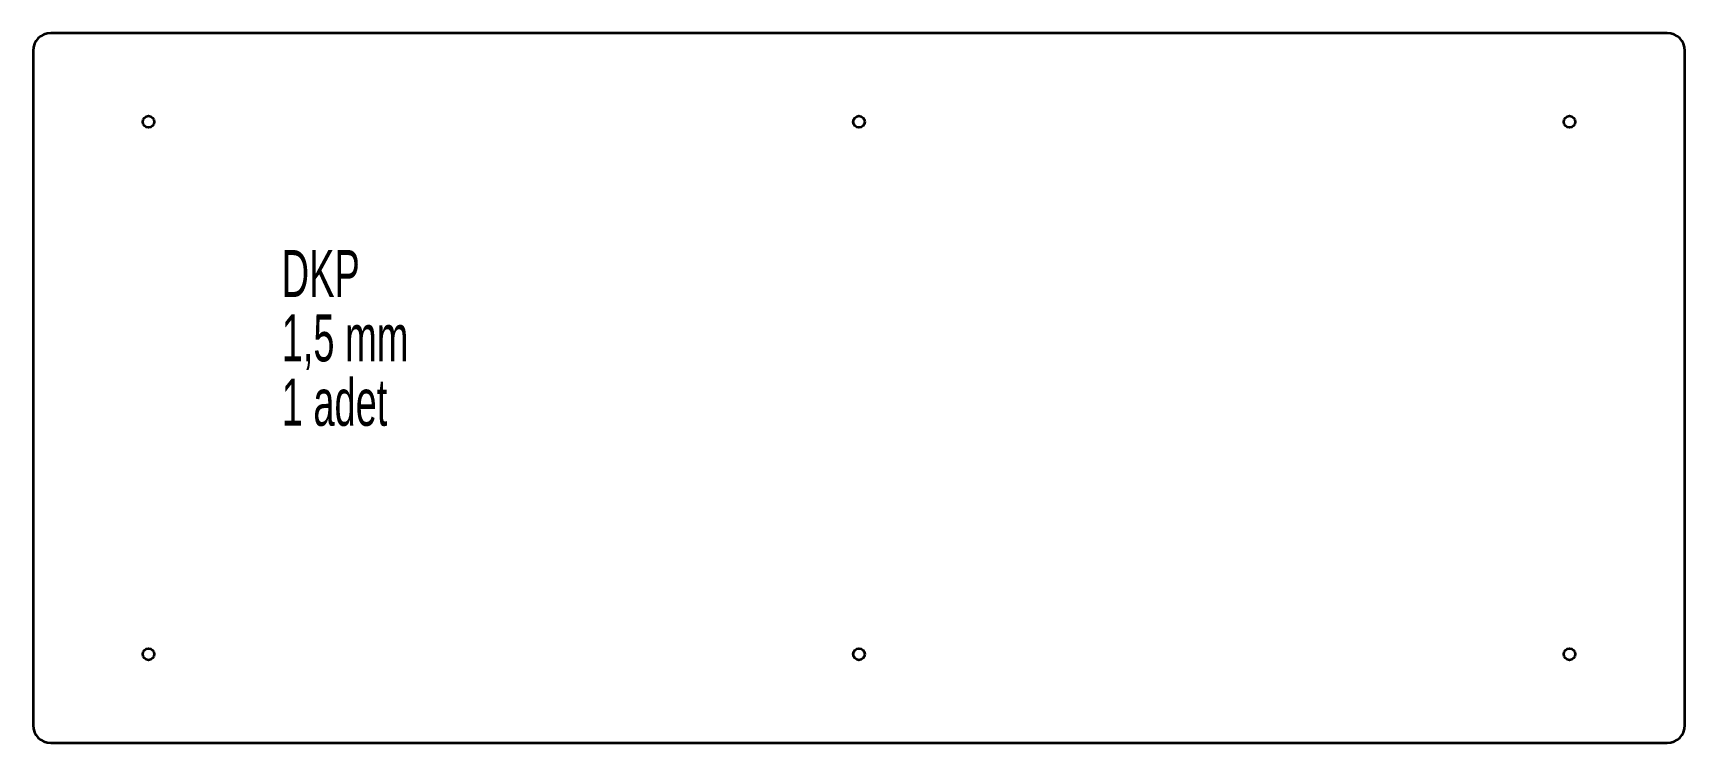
# Model space of a CAD drawing. Header units: millimetres. Extents: x -304 to 626, y -122 to 278.
import ezdxf

# ---------------------------------------------------------------- set-up
doc = ezdxf.new("R2010")
doc.units = ezdxf.units.MM
doc.styles.add('SLDTEXTSTYLE0', font='TXT', dxfattribs={"width": 0.605})

# ---------------------------------------------------------------- blocks, each defined once
blk = doc.blocks.new('SW_NOTE_0')
at = {"color": 0, "linetype": 'Continuous', "lineweight": 0, "char_height": 26.458, "attachment_point": 1, "style": 'SLDTEXTSTYLE0'}
for s, insert in [('DKP', (0, 34.11)), ('1,5 mm', (0, -2.17)), ('1 adet', (0, -38.45))]:
    blk.add_mtext(s, dxfattribs=dict(at, insert=insert))

msp = doc.modelspace()

# ---------------------------------------------------------------- linework, layer by layer
at = {"color": 7, "linetype": 'Continuous', "lineweight": 35}
for p, q in [((615.74, 278.42), (-294.26, 278.42)), ((-304.26, 268.42), (-304.26, -111.58)), ((625.74, -111.58), (625.74, 268.42)), ((-294.26, -121.58), (615.74, -121.58))]:
    msp.add_line(p, q, dxfattribs=at)
for centre in [(-239.26, 228.42), (160.74, 228.42), (560.74, 228.42), (-239.26, -71.58), (160.74, -71.58), (560.74, -71.58)]:
    msp.add_circle(centre, 3.25, dxfattribs=at)
for centre, start, end in [((-294.26, 268.42), 90, 180), ((615.74, 268.42), 0, 90), ((-294.26, -111.58), 180, 270), ((615.74, -111.58), 270, 0)]:
    msp.add_arc(centre, 10, start, end, dxfattribs=at)

# ---------------------------------------------------------------- block references
at = {"color": 7, "linetype": 'Continuous', "lineweight": 0}
msp.add_blockref('SW_NOTE_0', (-164.28, 122.05), dxfattribs=at)

doc.saveas('drawing.dxf')
